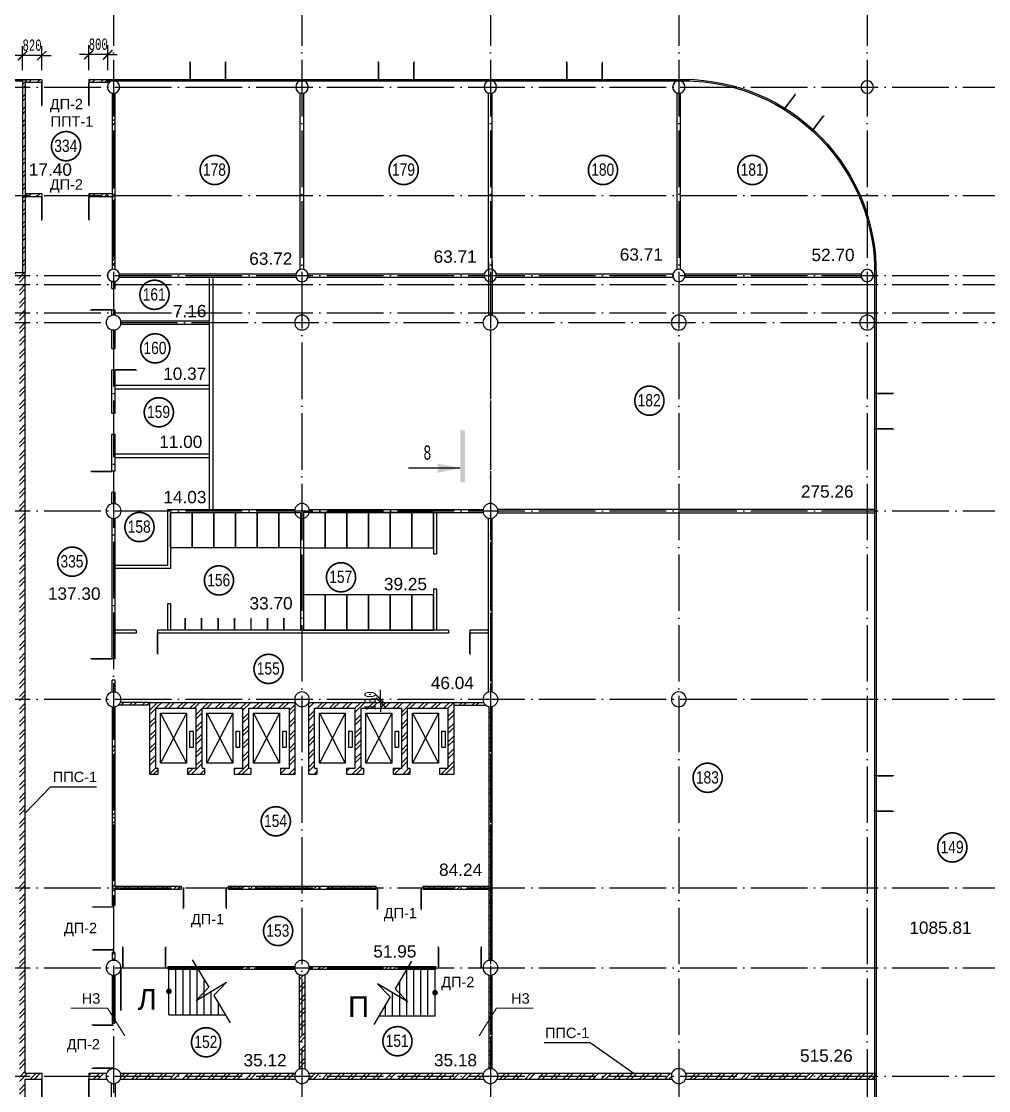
# Model space of a CAD drawing. Extents: x -4497 to 351150, y -50 to 322254.
# Drawn here: x 162855 to 203923, y 157471 to 202875 of the extents above; entities that cross this region are included whole.
import ezdxf
from ezdxf.enums import TextEntityAlignment as Align

# ---------------------------------------------------------------- set-up
doc = ezdxf.new("R2010")
doc.units = 0
doc.header["$LTSCALE"] = 100
doc.header["$PDMODE"] = 3
doc.linetypes.add('ACAD_ISO04W100', pattern=[30, 24, -3, 0, -3])
doc.linetypes.add('DASHED', pattern=[19.05, 12.7, -6.35])
doc.layers.get('0').update_dxf_attribs({"linetype": 'CONTINUOUS'})
doc.layers.get('Defpoints').update_dxf_attribs({"linetype": 'CONTINUOUS'})
for name, color, linetype in [('axis', 40, 'CONTINUOUS'), ('brick', 12, 'CONTINUOUS'), ('COLON', 5, 'CONTINUOUS'), ('DOORS', 8, 'CONTINUOUS'), ('DRAW', 255, 'CONTINUOUS'), ('EEE', 7, 'CONTINUOUS'), ('FIRE', 6, 'CONTINUOUS'), ('GKL', 5, 'CONTINUOUS'), ('Glass', 4, 'CONTINUOUS'), ('S', 2, 'CONTINUOUS'), ('Sanita', 4, 'CONTINUOUS'), ('TEXT', 2, 'CONTINUOUS'), ('WALL', 7, 'CONTINUOUS')]:
    doc.layers.add(name, color=color, linetype=linetype)
doc.styles.add('ARIEL-17.5', font='arial.ttf', dxfattribs={"height": 15})
doc.styles.add('ST_2', font='monotxt.shx', dxfattribs={"width": 0.65, "height": 480})
doc.styles.get("Standard").update_dxf_attribs({"font": 'monotxt.shx', "width": 0.65, "height": 600})
doc.dimstyles.new('STY_DIM1', dxfattribs={"dimscale": 200, "dimtxt": 2.25, "dimasz": 2, "dimexe": 2, "dimexo": 2, "dimgap": 1, "dimtad": 1, "dimdec": 0, "dimzin": 0, "dimdsep": 46, "dimtxsty": 'ST_2', "dimblk1": 'ARCHTICK', "dimblk2": 'ARCHTICK', "dimsah": 1, "dimcen": 3, "dimclrd": 174, "dimclre": 174, "dimclrt": 174, "dimadec": 0, "dimazin": 0, "dimtfac": 1, "dimtdec": 0, "dimtix": 1, "dimtmove": 2, "dimatfit": 3, "dimldrblk": 'ARCHTICK', "dimfxl": 1, "dimtolj": 1, "dimtzin": 0, "dimarcsym": 0})
pattern_1 = [(45, (-3600, 82000), (-269.4077, 269.4077), []), (45, (-3420.4, 82000), (-269.4077, 269.4077), [])]
pattern_2 = [(45, (-2823.42, 92669), (-269.4077, 269.4077), []), (45, (-2643.82, 92669), (-269.4077, 269.4077), [])]

# ---------------------------------------------------------------- blocks, each defined once
blk = doc.blocks.new('A$C194C6981')
at = {"layer": 'TEXT', "color": 6, "linetype": 'Continuous', "lineweight": 20, "style": 'ARIEL-17.5', "width": 0.998875}
blk.add_text('ДП-2', height=441.5, dxfattribs=at).set_placement((-953, 890))
blk = doc.blocks.new('A$C53F96F9E')
at = {"layer": 'FIRE', "linetype": 'Continuous'}
blk.add_lwpolyline([(-64123, -11035), (-65992, -9717), (-67942, -9717)], dxfattribs=at)
at = {"layer": 'TEXT', "color": 6, "linetype": 'Continuous', "lineweight": 20, "style": 'ARIEL-17.5', "width": 0.998875}
blk.add_text('ППС-1', height=441.5, dxfattribs=at).set_placement((-66967, -9517), align=Align.CENTER)
blk = doc.blocks.new('A$C584E3954')
at = {"layer": 'Glass', "linetype": 'Continuous'}
for p, q in [((-885, -1234), (-885, -1174)), ((615, -1234), (615, -1174))]:
    blk.add_line(p, q, dxfattribs=at)
blk.add_lwpolyline([(615, -1234, 70, 70, 0), (615, -1984, 0, 0, 0), (-135, -1234, 0, 0, 0), (-885, -1984, 70, 70, 0), (-885, -1234, 70, 70, 0)], format="xyseb", dxfattribs=at)
blk = doc.blocks.new('_ARCHTICK')
at = {"color": 0, "linetype": 'ByBlock', "const_width": 0.15}
blk.add_lwpolyline([(-0.5, -0.5), (0.5, 0.5)], dxfattribs=at)
blk = doc.blocks.new('*D698')
at = {"layer": 'brick', "color": 174, "lineweight": -2}
for p, q in [((162899, 200797), (162899, 201822)), ((163719, 200797), (163719, 201822)), ((162899, 201422), (162499, 201422)), ((163719, 201422), (162899, 201422)), ((163719, 201422), (164119, 201422))]:
    blk.add_line(p, q, dxfattribs=at)
at = {"layer": 'Defpoints', "color": 0}
for p in [(162899, 201422), (162899, 200397), (163719, 200397)]:
    blk.add_point(p, dxfattribs=at)
at = {"layer": 'brick', "color": 174, "lineweight": -2, "xscale": 400, "yscale": 400, "zscale": 400}
blk.add_blockref('_ARCHTICK', (162899, 201422), dxfattribs=at)
at = {"layer": 'brick', "color": 174, "lineweight": -2, "xscale": 400, "yscale": 400, "zscale": 400, "rotation": 180}
blk.add_blockref('_ARCHTICK', (163719, 201422), dxfattribs=at)
at = {"layer": 'brick', "color": 174, "insert": (163309, 201862), "char_height": 480, "attachment_point": 5, "style": 'ST_2'}
blk.add_mtext('\\A1;820', dxfattribs=at)
blk = doc.blocks.new('*D699')
at = {"layer": 'brick', "color": 174, "lineweight": -2}
for p, q in [((165719, 200797), (165719, 201862)), ((166519, 200797), (166519, 201862)), ((165719, 201462), (165319, 201462)), ((166519, 201462), (165719, 201462)), ((166519, 201462), (166919, 201462))]:
    blk.add_line(p, q, dxfattribs=at)
at = {"layer": 'Defpoints', "color": 0}
for p in [(165719, 201462), (165719, 200397), (166519, 200397)]:
    blk.add_point(p, dxfattribs=at)
at = {"layer": 'brick', "color": 174, "lineweight": -2, "xscale": 400, "yscale": 400, "zscale": 400}
blk.add_blockref('_ARCHTICK', (165719, 201462), dxfattribs=at)
at = {"layer": 'brick', "color": 174, "lineweight": -2, "xscale": 400, "yscale": 400, "zscale": 400, "rotation": 180}
blk.add_blockref('_ARCHTICK', (166519, 201462), dxfattribs=at)
at = {"layer": 'brick', "color": 174, "insert": (166119, 201902), "char_height": 480, "attachment_point": 5, "style": 'ST_2'}
blk.add_mtext('\\A1;800', dxfattribs=at)
blk = doc.blocks.new('*D714')
at = {"layer": 'Defpoints', "color": 0}
for p in [(178104, 173957), (178256, 174087), (178256, 173957)]:
    blk.add_point(p, dxfattribs=at)
at = {"layer": 'Sanita', "color": 174, "lineweight": -2}
for p, q in [((178104, 174087), (178104, 174487)), ((177856, 174087), (177704, 174087)), ((177856, 173957), (177704, 173957)), ((178104, 174087), (178104, 173957)), ((178104, 173957), (178104, 173557))]:
    blk.add_line(p, q, dxfattribs=at)
at = {"layer": 'Sanita', "color": 174, "lineweight": -2, "xscale": 400, "yscale": 400, "zscale": 400}
for p, rotation in [((178104, 174087), 270), ((178104, 173957), 90)]:
    blk.add_blockref('_ARCHTICK', p, dxfattribs=dict(at, rotation=rotation))
at = {"layer": 'Sanita', "color": 174, "insert": (177664, 174022), "char_height": 480, "attachment_point": 5, "rotation": 90, "style": 'ST_2'}
blk.add_mtext('\\A1;130', dxfattribs=at)

msp = doc.modelspace()

# ---------------------------------------------------------------- hatches: boundary and pattern name
at = {"layer": 'DRAW'}
h = msp.add_hatch(dxfattribs=at)
h.set_pattern_fill('ANSI32,_O', color=256, scale=40)
h.set_pattern_definition(pattern_2)
h.paths.add_polyline_path([(162899.3, 195487.2), (163019.3, 195487.2), (163019.3, 195547.2), (163019.3, 200087.2), (162899.3, 200087.2)])
h.paths.add_polyline_path([(166829.3, 195487.2), (166829.3, 199829.1, -0.057161), (166769.3, 199822.2), (166769.3, 195487.2), (166829.3, 195487.2)])
h.paths.add_polyline_path([(166769.3, 195487.2), (166769.3, 199822.2, -0.057161), (166709.3, 199829.1), (166709.3, 195547.2), (166709.3, 195487.2), (166769.3, 195487.2)])
h.paths.add_polyline_path([(162899.3, 200087.2), (162899.3, 200352.2), (162899.3, 200397.2), (163719.3, 200397.2), (163719.3, 200277.2), (163019.3, 200277.2), (163019.3, 200087.2), (162899.3, 200087.2)])
h.paths.add_polyline_path([(166769.3, 192352.2, -0.057161), (166829.3, 192345.3), (166829.3, 195487.2), (166769.3, 195487.2), (166769.3, 192352.2)])
h.paths.add_polyline_path([(166709.3, 192345.3), (166709.3, 195427.2), (166709.3, 195487.2), (166769.3, 195487.2), (166769.3, 192352.2, 0.057161), (166709.3, 192345.3)])
h.paths.add_polyline_path([(165719.3, 200397.2), (165719.3, 200277.2), (166519.3, 200277.2), (166519.3, 200397.2)])
h.paths.add_polyline_path([(166709.3, 195487.2), (166709.3, 195547.2), (165719.3, 195547.2), (165719.3, 195487.2), (166709.3, 195487.2)])
h.paths.add_polyline_path([(165719.3, 195427.2), (166709.3, 195427.2), (166709.3, 195487.2), (165719.3, 195487.2), (165719.3, 195427.2)])
h.paths.add_polyline_path([(163719.3, 195487.2), (163719.3, 195547.2), (163019.3, 195547.2), (163019.3, 195487.2)])
h.paths.add_polyline_path([(163019.3, 195427.2), (163719.3, 195427.2), (163719.3, 195487.2), (163019.3, 195487.2), (163019.3, 195427.2)])
h = msp.add_hatch(dxfattribs=at)
h.set_pattern_fill('ANSI32,_O', color=256, scale=40)
h.set_pattern_definition(pattern_2)
h.paths.add_polyline_path([(162899.3, 192212.2), (163019.3, 192212.2), (163019.3, 195427.2), (163019.3, 195487.2), (162899.3, 195487.2)])
h = msp.add_hatch(dxfattribs=at)
h.set_pattern_fill('ANSI32,_O', color=256, scale=40)
h.set_pattern_definition(pattern_2)
h.paths.add_polyline_path([(162769.3, 157962.2), (162769.3, 191962.2), (159003, 191962.2, 0.123425), (159034.3, 192087.2, 0.123425), (159003, 192212.2), (162899.3, 192212.2), (163019.3, 192212.2), (163019.3, 158212.2), (163719.3, 158212.2), (163719.3, 157962.2), (163019.3, 157962.2)])
h = msp.add_hatch(dxfattribs=at)
h.set_pattern_fill('ANSI32,_O', color=256, scale=40)
h.set_pattern_definition(pattern_1)
h.paths.add_polyline_path([(168307.4, 173957.2), (167056.2, 173957.2, -0.1234647), (166960.9, 173837.2), (168307.4, 173837.2)])
h.paths.add_polyline_path([(174482.4, 173957.2), (168307.4, 173957.2), (168307.4, 170907.2), (168652.4, 170907.2), (168652.4, 171157.2), (168557.4, 171157.2), (168557.4, 173707.2), (170282.4, 173707.2), (170282.4, 171157.2), (169912.4, 171157.2), (169912.4, 170907.2), (170627.4, 170907.2), (170627.4, 171157.2), (170532.4, 171157.2), (170532.4, 173707.2), (172257.4, 173707.2), (172257.4, 171157.2), (171887.4, 171157.2), (171887.4, 170907.2), (172602.4, 170907.2), (172602.4, 171157.2), (172507.4, 171157.2), (172507.4, 173707.2), (174232.4, 173707.2), (174232.4, 171157.2), (173862.4, 171157.2), (173862.4, 170907.2), (174482.4, 170907.2)])
h = msp.add_hatch(dxfattribs=at)
h.set_pattern_fill('ANSI32,_O', color=256, scale=40)
h.set_pattern_definition(pattern_1)
h.paths.add_polyline_path([(181231.2, 173957.2), (175056.2, 173957.2), (175056.2, 170907.2), (175401.2, 170907.2), (175401.2, 171157.2), (175306.2, 171157.2), (175306.2, 173707.2), (177031.2, 173707.2), (177031.2, 171157.2), (176661.2, 171157.2), (176661.2, 170907.2), (177376.2, 170907.2), (177376.2, 171157.2), (177281.2, 171157.2), (177281.2, 173707.2), (179006.2, 173707.2), (179006.2, 171157.2), (178636.2, 171157.2), (178636.2, 170907.2), (179351.2, 170907.2), (179351.2, 171157.2), (179256.2, 171157.2), (179256.2, 173707.2), (180981.2, 173707.2), (180981.2, 171157.2), (180611.2, 171157.2), (180611.2, 170907.2), (181231.2, 170907.2)])
h = msp.add_hatch(dxfattribs=at)
h.set_pattern_fill('ANSI32,_O', color=256, scale=40)
h.set_pattern_definition(pattern_1)
h.paths.add_polyline_path([(182482.4, 173957.2), (181231.2, 173957.2), (181231.2, 173837.2), (182577.7, 173837.2, -0.1234647)])
h.paths.add_polyline_path([(182829.3, 173777.9, -0.096118), (182709.3, 173777.9), (182709.3, 162996.4, -0.096118), (182829.3, 162996.4)])
h = msp.add_hatch(dxfattribs=at)
h.set_pattern_fill('ANSI32,_O', color=256, scale=40)
h.set_pattern_definition(pattern_1)
h.paths.add_polyline_path([(166829.3, 173777.9, -0.096118), (166709.3, 173777.9), (166709.3, 165331.6), (166829.3, 165331.6), (166829.3, 166027.2), (169639.4, 166027.2), (169639.4, 166147.2), (166829.3, 166147.2)])
h.paths.add_polyline_path([(177899.6, 166147.2), (171639.4, 166147.2), (171639.4, 166027.2), (177899.6, 166027.2)])
h = msp.add_hatch(dxfattribs=at)
h.set_pattern_fill('ANSI32,_O', color=256, scale=40)
h.set_pattern_definition(pattern_1)
h.paths.add_polyline_path([(182709.3, 166147.2), (179899.6, 166147.2), (179899.6, 166027.2), (182709.3, 166027.2)])
h = msp.add_hatch(dxfattribs=at)
h.set_pattern_fill('ANSI32,_O', color=256, scale=40)
h.set_pattern_definition(pattern_1)
h.paths.add_polyline_path([(166829.3, 163331.6), (166709.3, 163331.6), (166709.3, 162996.4, -0.096118), (166829.3, 162996.4)])
h.paths.add_polyline_path([(166829.3, 162377.9, -0.096118), (166709.3, 162377.9), (166709.3, 160647), (166829.3, 160456.1)])
h.paths.add_polyline_path([(166829.3, 160456.1), (166709.3, 160647), (166709.3, 160337.2), (166829.3, 160337.2)])
h = msp.add_hatch(dxfattribs=at)
h.set_pattern_fill('ANSI32,_O', color=256, scale=40)
h.set_pattern_definition(pattern_2)
h.paths.add_polyline_path([(167058.4, 157962.2, 0.1023693), (167084.3, 158087.2, 0.1023693), (167058.4, 158212.2), (174480.2, 158212.2, 0.1023693), (174454.3, 158087.2, 0.1023693), (174480.2, 157962.2), (167058.4, 157962.2)])
h.paths.add_polyline_path([(175058.4, 157962.2, 0.1023693), (175084.3, 158087.2, 0.1023693), (175058.4, 158212.2), (182480.2, 158212.2, 0.1023693), (182454.3, 158087.2, 0.1023693), (182480.2, 157962.2)])
h.paths.add_polyline_path([(174644.3, 158376.3, -0.2069068), (174894.3, 158376.3), (174894.3, 162398, -0.2069068), (174644.3, 162398)])
h.paths.add_polyline_path([(169084.3, 162747.2), (174460.1, 162747.2, 0.0479485), (174454.3, 162687.2, 0.0479485), (174460.1, 162627.2), (169084.3, 162627.2)])
h.paths.add_polyline_path([(175078.5, 162747.2), (180454.3, 162747.2), (180454.3, 162627.2), (175078.5, 162627.2, 0.0479485), (175084.3, 162687.2, 0.0479485)])
h.paths.add_polyline_path([(182709.3, 158396.4, -0.096118), (182829.3, 158396.4), (182829.3, 162377.9, -0.096118), (182709.3, 162377.9)])
h.paths.add_polyline_path([(165719.3, 157962.2), (165719.3, 158212.2), (166480.2, 158212.2, 0.1023693), (166454.3, 158087.2, 0.1023693), (166480.2, 157962.2)])
h = msp.add_hatch(dxfattribs=at)
h.set_pattern_fill('ANSI32,_O', color=256, scale=40, pattern_type=2)
h.set_pattern_definition([])
h.paths.add_polyline_path([(167058.4, 158212.2), (174480.2, 158212.2, 0.1023693), (174454.3, 158087.2, 0.1023693), (174480.2, 157962.2), (167058.4, 157962.2, 0.1023693), (167084.3, 158087.2, 0.1023693)])
h.paths.add_polyline_path([(175058.4, 158212.2), (182480.2, 158212.2, 0.1023693), (182454.3, 158087.2, 0.1023693), (182480.2, 157962.2), (175058.4, 157962.2, 0.1023693), (175084.3, 158087.2, 0.1023693)])
h.paths.add_polyline_path([(174644.3, 158376.3, -0.2069068), (174894.3, 158376.3), (174894.3, 162398, -0.2069068), (174644.3, 162398)])
h.paths.add_polyline_path([(169084.3, 162747.2), (174460.1, 162747.2, 0.0479485), (174454.3, 162687.2, 0.0479485), (174460.1, 162627.2), (169084.3, 162627.2)])
h.paths.add_polyline_path([(175078.5, 162747.2), (180454.3, 162747.2), (180454.3, 162627.2), (175078.5, 162627.2, 0.0479485), (175084.3, 162687.2, 0.0479485)])
h = msp.add_hatch(dxfattribs=at)
h.set_pattern_fill('ANSI32,_O', color=256, scale=40)
h.set_pattern_definition(pattern_2)
h.paths.add_polyline_path([(207058.4, 157962.2, 0.1023693), (207084.3, 158087.2, 0.1023693), (207058.4, 158212.2), (222480.2, 158212.2, 0.1023693), (222454.3, 158087.2, 0.1023693), (222480.2, 157962.2), (207058.4, 157962.2)])
h.paths.add_polyline_path([(191058.4, 158212.2), (199144.3, 158212.2), (199144.3, 157962.2), (191058.4, 157962.2, 0.1023693), (191084.3, 158087.2, 0.1023693)])
h.paths.add_polyline_path([(183058.4, 157962.2, 0.1023693), (183084.3, 158087.2, 0.1023693), (183058.4, 158212.2), (190480.2, 158212.2, 0.1023693), (190454.3, 158087.2, 0.1023693), (190480.2, 157962.2)])
h = msp.add_hatch(dxfattribs=at)
h.set_pattern_fill('ANSI32,_O', color=256, scale=40)
h.set_pattern_definition(pattern_2)
h.paths.add_polyline_path([(162769.3, 119565.2), (163019.3, 119565.2), (163019.3, 157962.2), (162769.3, 157962.2), (162769.3, 119565.2)])

# ---------------------------------------------------------------- linework, layer by layer
for p, q in [((168760.5, 173496.7), (169860.5, 171371.7)), ((169860.5, 173496.7), (168760.5, 171371.7)), ((170735.5, 173496.7), (171835.5, 171371.7)), ((171835.5, 173496.7), (170735.5, 171371.7)), ((172710.5, 173496.7), (173810.5, 171371.7)), ((173810.5, 173496.7), (172710.5, 171371.7)), ((175509.4, 173496.7), (176609.4, 171371.7)), ((176609.4, 173496.7), (175509.4, 171371.7)), ((177484.4, 173496.7), (178584.4, 171371.7)), ((178584.4, 173496.7), (177484.4, 171371.7)), ((179459.4, 173496.7), (180559.4, 171371.7)), ((180559.4, 173496.7), (179459.4, 171371.7))]:
    msp.add_line(p, q)
for points in [[(168760.5, 171371.7), (168760.5, 173496.7), (169860.5, 173496.7), (169860.5, 171371.7)], [(170735.5, 171371.7), (170735.5, 173496.7), (171835.5, 173496.7), (171835.5, 171371.7)], [(172710.5, 171371.7), (172710.5, 173496.7), (173810.5, 173496.7), (173810.5, 171371.7)], [(175509.4, 171371.7), (175509.4, 173496.7), (176609.4, 173496.7), (176609.4, 171371.7)], [(177484.4, 171371.7), (177484.4, 173496.7), (178584.4, 173496.7), (178584.4, 171371.7)], [(179459.4, 171371.7), (179459.4, 173496.7), (180559.4, 173496.7), (180559.4, 171371.7)], [(170005.1, 172739), (170147.7, 172739), (170147.7, 172045.2), (170005.1, 172045.2)], [(171980.1, 172739), (172122.7, 172739), (172122.7, 172045.2), (171980.1, 172045.2)], [(173955.1, 172739), (174097.7, 172739), (174097.7, 172045.2), (173955.1, 172045.2)], [(176754, 172739), (176896.6, 172739), (176896.6, 172045.2), (176754, 172045.2)], [(178729, 172739), (178871.6, 172739), (178871.6, 172045.2), (178729, 172045.2)], [(180704, 172739), (180846.6, 172739), (180846.6, 172045.2), (180704, 172045.2)]]:
    msp.add_lwpolyline(points, close=True)
at = {"layer": 'axis', "linetype": 'ACAD_ISO04W100'}
for p, q in [((166769.3, 318243.4), (166769.3, 190402.2)), ((174769.3, 318243.4), (174769.3, 84615.2)), ((182769.3, 318243.4), (182769.3, 84615.2)), ((190769.3, 318243.4), (190769.3, 84615.2)), ((198769.3, 318243.4), (198769.3, 84615.2)), ((-1176.8, 200087.2), (274434.3, 200087.2)), ((-1176.8, 195487.2), (275749.3, 195487.2)), ((-1176.8, 192087.2), (272433.1, 192087.2)), ((-1176.8, 191702.2), (272433.1, 191702.2)), ((-1176.8, 190502.2), (272433.1, 190502.2)), ((-1176.8, 190087.2), (166454.3, 190087.2)), ((167084.3, 190087.2), (182454.3, 190087.2)), ((183084.3, 190087.2), (272433.1, 190087.2)), ((166769.3, 189772.2), (166769.3, 84615.2)), ((182769.3, 189772.2), (182769.3, 84615.2)), ((-1176.8, 182087.2), (272433.1, 182087.2)), ((-1176.8, 174087.2), (272433.1, 174087.2)), ((-1176.8, 166087.2), (272433.1, 166087.2)), ((-1176.8, 162687.2), (272433.1, 162687.2))]:
    msp.add_line(p, q, dxfattribs=at)
at = {"layer": 'axis', "color": 2, "linetype": 'ACAD_ISO04W100'}
msp.add_line((-1176.8, 158087.2), (272433.1, 158087.2), dxfattribs=at)
at = {"layer": 'brick'}
for points in [[(162899.3, 200397.2), (163019.3, 200397.2)], [(163719.3, 200397.2), (162899.3, 200397.2)], [(162899.3, 200397.2), (162899.3, 192212.2)], [(163719.3, 200277.2), (163019.3, 200277.2)], [(163019.3, 200277.2), (163019.3, 192212.2)], [(163719.3, 200397.2), (163719.3, 200277.2)], [(166519.3, 200397.2), (165719.3, 200397.2)], [(165719.3, 200397.2), (165719.3, 200277.2)], [(166519.3, 200277.2), (165719.3, 200277.2)], [(166519.3, 200277.2), (166519.3, 200397.2)], [(166709.3, 199829.1), (166709.3, 192345.3)], [(166829.3, 199829.1), (166829.3, 192345.3)], [(168307.4, 173957.2), (174482.4, 173957.2)], [(168307.4, 170907.2), (168307.4, 173957.2)], [(174482.4, 170907.2), (174482.4, 173957.2)], [(175056.2, 173957.2), (182482.4, 173957.2)], [(175056.2, 170907.2), (175056.2, 173957.2)], [(181231.2, 170907.2), (181231.2, 173957.2)], [(166709.3, 173777.9), (166709.3, 165331.6)], [(166829.3, 173777.9), (166829.3, 166147.2)], [(168557.4, 173707.2), (170282.4, 173707.2)], [(168557.4, 171157.2), (168557.4, 173707.2)], [(170282.4, 171157.2), (170282.4, 173707.2)], [(170532.4, 171157.2), (170532.4, 173707.2)], [(170532.4, 173707.2), (172257.4, 173707.2)], [(172257.4, 171157.2), (172257.4, 173707.2)], [(172507.4, 171157.2), (172507.4, 173707.2)], [(172507.4, 173707.2), (174232.4, 173707.2)], [(174232.4, 171157.2), (174232.4, 173707.2)], [(175306.2, 173707.2), (177031.2, 173707.2)], [(175306.2, 171157.2), (175306.2, 173707.2)], [(177031.2, 171157.2), (177031.2, 173707.2)], [(177281.2, 171157.2), (177281.2, 173707.2)], [(177281.2, 173707.2), (179006.2, 173707.2)], [(179006.2, 171157.2), (179006.2, 173707.2)], [(179256.2, 171157.2), (179256.2, 173707.2)], [(179256.2, 173707.2), (180981.2, 173707.2)], [(180981.2, 171157.2), (180981.2, 173707.2)], [(181231.2, 173837.2), (182577.7, 173837.2)], [(182709.3, 173777.9), (182709.3, 162996.4)], [(182829.3, 173777.9), (182829.3, 162996.4)], [(168307.4, 170907.2), (168652.4, 170907.2)], [(168557.4, 171157.2), (168652.4, 171157.2)], [(168652.4, 171157.2), (168652.4, 170907.2)], [(169912.4, 171157.2), (170282.4, 171157.2)], [(169912.4, 171157.2), (169912.4, 170907.2)], [(169912.4, 170907.2), (170627.4, 170907.2)], [(170532.4, 171157.2), (170627.4, 171157.2)], [(170532.4, 171157.2), (170627.4, 171157.2)], [(170532.4, 170907.2), (170627.4, 170907.2)], [(170627.4, 171157.2), (170627.4, 170907.2)], [(171887.4, 171157.2), (171887.4, 170907.2)], [(171887.4, 171157.2), (172257.4, 171157.2)], [(171887.4, 170907.2), (172602.4, 170907.2)], [(172507.4, 171157.2), (172602.4, 171157.2)], [(172602.4, 171157.2), (172602.4, 170907.2)], [(173862.4, 171157.2), (173862.4, 170907.2)], [(173862.4, 171157.2), (174232.4, 171157.2)], [(173862.4, 170907.2), (174482.4, 170907.2)], [(175056.2, 170907.2), (175401.2, 170907.2)], [(175306.2, 171157.2), (175401.2, 171157.2)], [(175401.2, 171157.2), (175401.2, 170907.2)], [(176661.2, 171157.2), (177031.2, 171157.2)], [(176661.2, 171157.2), (176661.2, 170907.2)], [(176661.2, 170907.2), (177376.2, 170907.2)], [(177281.2, 171157.2), (177376.2, 171157.2)], [(177281.2, 171157.2), (177376.2, 171157.2)], [(177281.2, 170907.2), (177376.2, 170907.2)], [(177376.2, 171157.2), (177376.2, 170907.2)], [(178636.2, 171157.2), (178636.2, 170907.2)], [(178636.2, 171157.2), (179006.2, 171157.2)], [(178636.2, 170907.2), (179351.2, 170907.2)], [(179256.2, 171157.2), (179351.2, 171157.2)], [(179351.2, 171157.2), (179351.2, 170907.2)], [(180611.2, 171157.2), (180611.2, 170907.2)], [(180611.2, 171157.2), (180981.2, 171157.2)], [(180611.2, 170907.2), (181231.2, 170907.2)], [(166829.3, 166147.2), (169639.4, 166147.2)], [(166829.3, 166027.2), (166829.3, 165331.6)], [(166829.3, 166027.2), (169639.4, 166027.2)], [(169639.4, 166147.2), (169639.4, 166027.2)], [(171639.4, 166147.2), (177899.6, 166147.2)], [(171639.4, 166147.2), (171639.4, 166027.2)], [(171639.4, 166027.2), (177899.6, 166027.2)], [(177899.6, 166147.2), (177899.6, 166027.2)], [(179899.6, 166147.2), (182709.3, 166147.2)], [(179899.6, 166147.2), (179899.6, 166027.2)], [(179899.6, 166027.2), (182709.3, 166027.2)], [(166829.3, 165331.6), (166709.3, 165331.6)], [(166709.3, 163331.6), (166709.3, 162996.4)], [(166829.3, 163331.6), (166709.3, 163331.6)], [(166829.3, 163331.6), (166829.3, 162996.4)], [(169084.3, 162747.2), (174460.1, 162747.2)], [(169084.3, 162627.2), (169084.3, 162747.2)], [(169084.3, 162627.2), (174460.1, 162627.2)], [(175078.5, 162747.2), (180454.3, 162747.2)], [(175078.5, 162627.2), (180454.3, 162627.2)], [(180454.3, 162627.2), (180454.3, 162747.2)], [(166709.3, 162377.9), (166709.3, 160337.2)], [(166829.3, 162377.9), (166829.3, 160337.2)], [(174644.3, 162377.9), (174644.3, 158376.3)], [(174894.3, 162377.9), (174894.3, 158376.3)], [(182709.3, 162377.9), (182709.3, 158396.4)], [(182829.3, 162377.9), (182829.3, 158396.4)], [(166709.3, 160337.2), (166829.3, 160337.2)], [(163019.3, 158212.2), (163719.3, 158212.2)], [(163719.3, 158212.2), (163719.3, 157962.2)], [(165719.3, 158212.2), (166480.2, 158212.2)], [(165719.3, 158212.2), (165719.3, 157962.2)], [(167058.4, 158212.2), (174480.2, 158212.2)], [(175058.4, 158212.2), (182480.2, 158212.2)], [(183058.4, 158212.2), (190480.2, 158212.2)], [(191058.4, 158212.2), (199144.3, 158212.2)], [(199144.3, 158212.2), (199144.3, 157962.2)], [(163019.3, 157962.2), (163719.3, 157962.2)], [(165719.3, 157962.2), (166460.1, 157962.2)], [(167078.5, 157962.2), (174480.2, 157962.2)], [(175058.4, 157962.2), (182480.2, 157962.2)], [(183058.4, 157962.2), (190480.2, 157962.2)], [(191058.4, 157962.2), (199144.3, 157962.2)]]:
    msp.add_lwpolyline(points, dxfattribs=at)
at = {"layer": 'brick', "flags": 128}
for points in [[(163719.3, 195547.2), (163019.3, 195547.2)], [(163719.3, 195427.2), (163019.3, 195427.2)], [(163719.3, 195547.2), (163719.3, 195427.2)], [(165719.3, 195547.2), (165719.3, 195427.2)], [(166724.3, 195547.2), (165719.3, 195547.2)], [(166724.3, 195427.2), (165719.3, 195427.2)], [(168307.4, 173957.2), (167056.2, 173957.2)], [(168307.4, 173837.2), (166960.9, 173837.2)]]:
    msp.add_lwpolyline(points, dxfattribs=at)
at = {"layer": 'brick', "linetype": 'Continuous'}
for points in [[(159003, 192212.2), (163019.3, 192212.2)], [(163019.3, 158212.2), (163019.3, 192212.2)], [(163019.3, 119567.2), (163019.3, 157962.2)]]:
    msp.add_lwpolyline(points, dxfattribs=at)
at = {"layer": 'COLON', "lineweight": 30}
for points in [[(166504.3, 200087.2, 1), (167034.3, 200087.2, 1)], [(174504.3, 200087.2, 1), (175034.3, 200087.2, 1)], [(182504.3, 200087.2, 1), (183034.3, 200087.2, 1)], [(190504.3, 200087.2, 1), (191034.3, 200087.2, 1)], [(198504.3, 200087.2, 1), (199034.3, 200087.2, 1)], [(166504.3, 192087.2, 1), (167034.3, 192087.2, 1)], [(174504.3, 192087.2, 1), (175034.3, 192087.2, 1)], [(182504.3, 192087.2, 1), (183034.3, 192087.2, 1)], [(190504.3, 192087.2, 1), (191034.3, 192087.2, 1)], [(198504.3, 192087.2, 1), (199034.3, 192087.2, 1)]]:
    msp.add_lwpolyline(points, format="xyb", close=True, dxfattribs=at)
at = {"layer": 'COLON', "color": 2, "lineweight": 30}
for points in [[(166454.3, 190087.2, 1), (167084.3, 190087.2, 1)], [(174454.3, 190087.2, 1), (175084.3, 190087.2, 1)], [(182454.3, 190087.2, 1), (183084.3, 190087.2, 1)], [(190454.3, 190087.2, 1), (191084.3, 190087.2, 1)], [(198454.3, 190087.2, 1), (199084.3, 190087.2, 1)], [(166454.3, 182087.2, 1), (167084.3, 182087.2, 1)], [(174454.3, 182087.2, 1), (175084.3, 182087.2, 1)], [(182454.3, 182087.2, 1), (183084.3, 182087.2, 1)], [(166454.3, 174087.2, 1), (167084.3, 174087.2, 1)], [(174454.3, 174087.2, 1), (175084.3, 174087.2, 1)], [(182454.3, 174087.2, 1), (183084.3, 174087.2, 1)], [(190454.3, 174087.2, 1), (191084.3, 174087.2, 1)], [(166454.3, 162687.2, 1), (167084.3, 162687.2, 1)], [(174454.3, 162687.2, 1), (175084.3, 162687.2, 1)], [(182454.3, 162687.2, 1), (183084.3, 162687.2, 1)], [(166454.3, 158087.2, 1), (167084.3, 158087.2, 1)], [(174454.3, 158087.2, 1), (175084.3, 158087.2, 1)], [(182454.3, 158087.2, 1), (183084.3, 158087.2, 1)], [(190454.3, 158087.2, 1), (191084.3, 158087.2, 1)]]:
    msp.add_lwpolyline(points, format="xyb", close=True, dxfattribs=at)
at = {"layer": 'DOORS'}
for points in [[(163719.3, 200277.2, 70, 70, 0), (163719.3, 199277.2, 0, 0, 0), (164719.3, 200277.2, 0, 0, 0), (165719.3, 199277.2, 70, 70, 0), (165719.3, 200277.2, 70, 70, 0)], [(163719.3, 195427.2, 70, 70, 0), (163719.3, 194427.2, 0, 0, 0), (164719.3, 195427.2, 0, 0, 0), (165719.3, 194427.2, 70, 70, 0), (165719.3, 195427.2, 70, 70, 0)], [(166704.3, 175802.2, 70, 70, 0), (165804.3, 175802.2, 0, 0, 0), (166704.3, 174902.2, 0, 0, 0)], [(169735, 166099.7, 70, 70, 0), (169735, 165189.7, 0, 0, 0), (170645, 166099.7, 0, 0, 0), (171555, 165189.7, 70, 70, 0), (171555, 166099.7, 70, 70, 0)], [(177974.8, 166086.3, 70, 70, 0), (177974.8, 165156.6, 0, 0, 0), (178904.6, 166086.3, 0, 0, 0), (179834.4, 165156.6, 70, 70, 0), (179834.4, 166086.3, 70, 70, 0)], [(166767.3, 163443.7, 70, 70, 0), (165855.3, 163443.7, 0, 0, 0), (166767.3, 164355.8, 0, 0, 0), (165855.3, 165267.8, 70, 70, 0), (166767.3, 165267.8, 70, 70, 0)], [(167159.7, 162678.6, 70, 70, 0), (167159.7, 163585.1, 0, 0, 0), (168066.2, 162678.6, 0, 0, 0), (168972.8, 163585.1, 70, 70, 0), (168972.8, 162678.6, 70, 70, 0)], [(182378.9, 162678.6, 70, 70, 0), (182378.9, 163585.1, 0, 0, 0), (181472.4, 162678.6, 0, 0, 0), (180565.8, 163585.1, 70, 70, 0), (180565.8, 162678.6, 70, 70, 0)], [(166767.3, 158421.3, 70, 70, 0), (165855.3, 158421.3, 0, 0, 0), (166767.3, 159333.4, 0, 0, 0), (165855.3, 160245.5, 70, 70, 0), (166767.3, 160245.5, 70, 70, 0)], [(163719.3, 157962.2, 70, 70, 0), (163719.3, 156962.2, 0, 0, 0), (164719.3, 157962.2, 0, 0, 0), (165719.3, 156962.2, 70, 70, 0), (165719.3, 157962.2, 70, 70, 0)]]:
    msp.add_lwpolyline(points, format="xyseb", dxfattribs=at)
at = {"layer": 'DOORS', "flags": 128}
for points in [[(166694.3, 190633.1, 70, 70, 0), (165794.3, 190633.1, 0, 0, 0), (166694.3, 191533.1, 0, 0, 0)], [(166844.3, 188081.4, 70, 70, 0), (167744.3, 188081.4, 0, 0, 0), (166844.3, 188981.4, 0, 0, 0)], [(166694.3, 183761.5, 70, 70, 0), (165794.3, 183761.5, 0, 0, 0), (166694.3, 182861.5, 0, 0, 0)], [(168634.3, 176892.2, 70, 70, 0), (168634.3, 175992.2, 0, 0, 0), (167734.3, 176892.2, 0, 0, 0)], [(181894.3, 176892.2, 70, 70, 0), (181894.3, 175992.2, 0, 0, 0), (180994.3, 176892.2, 0, 0, 0)]]:
    msp.add_lwpolyline(points, format="xyseb", dxfattribs=at)
at = {"layer": 'DOORS', "const_width": 70, "flags": 128}
msp.add_lwpolyline([(167084.3, 162687.2), (167084.3, 160865.1)], dxfattribs=at)
at = {"layer": 'EEE', "linetype": 'Continuous', "const_width": 70}
for points in [[(164131.9, 197576.2, 1), (165371.1, 197576.2, 1)], [(170443.8, 196563.6, 1), (171682.9, 196563.6, 1)], [(178469.8, 196563.6, 1), (179708.9, 196563.6, 1)], [(186929.5, 196563.6, 1), (188168.6, 196563.6, 1)], [(193274.2, 196563.6, 1), (194513.4, 196563.6, 1)], [(167887, 191265, 1), (169126.2, 191265, 1)], [(167918.6, 188991.1, 1), (169157.8, 188991.1, 1)], [(188901.4, 186768.6, 1), (190140.5, 186768.6, 1)], [(168071.9, 186276.6, 1), (169311, 186276.6, 1)], [(167249.5, 181402.6, 1), (168488.6, 181402.6, 1)], [(164394.6, 179931.5, 1), (165633.7, 179931.5, 1)], [(175806.8, 179269, 1), (177045.9, 179269, 1)], [(170624.7, 179136.2, 1), (171863.8, 179136.2, 1)], [(172730, 175379.7, 1), (173969.2, 175379.7, 1)], [(173039.3, 168907, 1), (174278.5, 168907, 1)], [(201762.9, 167797.4, 1), (203002.1, 167797.4, 1)], [(173136.5, 164250.5, 1), (174375.7, 164250.5, 1)], [(170078.4, 159523.7, 1), (171317.6, 159523.7, 1)], [(178202.5, 159569, 1), (179441.7, 159569, 1)]]:
    msp.add_lwpolyline(points, format="xyb", close=True, dxfattribs=at)
at = {"layer": 'EEE', "linetype": 'Continuous'}
msp.add_lwpolyline([(191372.7, 170755.2, 70, 70, 1), (192611.8, 170755.2, 70, 70, 1)], format="xyseb", close=True, dxfattribs=at)
at = {"layer": 'FIRE', "linetype": 'Continuous'}
msp.add_lwpolyline([(163019.3, 169253.1), (164090.1, 170371.5), (166040.1, 170371.5)], dxfattribs=at)
at = {"layer": 'GKL'}
msp.add_line((166704.3, 174402.2), (166834.3, 174402.2), dxfattribs=at)
for points in [[(174694.3, 192341.3), (174694.3, 199833)], [(174844.3, 192341.3), (174844.3, 199833)], [(182694.3, 192341.3), (182694.3, 199833)], [(182844.3, 192341.3), (182844.3, 199833)], [(190694.3, 192341.3), (190694.3, 199833)], [(190844.3, 192341.3), (190844.3, 199833)], [(182694.3, 192661.2), (182694.3, 190393.1)], [(182844.3, 192661.2), (182844.3, 190393.1)], [(167023.5, 192162.2), (174515.1, 192162.2)], [(167023.5, 192162.2), (174515.1, 192162.2)], [(175023.5, 192162.2), (182515.1, 192162.2)], [(175023.5, 192162.2), (182515.1, 192162.2)], [(166844.3, 191833), (166694.3, 191833)], [(166694.3, 191533.1), (166694.3, 191833)], [(166844.3, 191533.1), (166844.3, 191833)], [(167023.5, 192012.2), (174515.1, 192012.2)], [(167023.5, 192012.2), (174515.1, 192012.2)], [(170844.3, 182152.2), (170844.3, 191962.2)], [(170994.3, 182152.2), (170994.3, 191962.2)], [(175023.5, 192012.2), (182515.1, 192012.2)], [(175023.5, 192012.2), (182515.1, 192012.2)], [(166694.3, 191533.1), (166844.3, 191533.1)], [(166694.3, 190393.1), (166694.3, 190633.1)], [(166694.3, 190633.1), (166844.3, 190633.1)], [(166844.3, 190393.1), (166844.3, 190633.1)], [(167075.2, 190162.2), (170844.3, 190162.2)], [(167075.2, 190012.2), (170844.3, 190012.2)], [(166694.3, 188981.4), (166694.3, 189781.2)], [(166844.3, 188981.4), (166844.3, 189781.2)], [(166694.3, 188981.4), (166844.3, 188981.4)], [(166694.3, 186239.7), (166694.3, 188081.4)], [(166694.3, 188081.4), (166844.3, 188081.4)], [(166844.3, 186239.7), (166844.3, 188081.4)], [(170844.3, 187412.2), (166844.3, 187412.2)], [(170844.3, 187262.2), (166844.3, 187262.2)], [(166694.3, 186239.7), (166844.3, 186239.7)], [(166694.3, 183771.9), (166694.3, 185339.7)], [(166694.3, 185339.7), (166844.3, 185339.7)], [(166844.3, 183771.9), (166844.3, 185339.7)], [(166844.3, 184512.2), (170844.3, 184512.2)], [(166844.3, 184362.2), (170844.3, 184362.2)], [(166844.3, 183771.9), (166694.3, 183771.9)], [(166844.3, 182871.9), (166694.3, 182871.9)], [(166694.3, 182402.2), (166694.3, 182871.9)], [(166844.3, 182402.2), (166844.3, 182871.9)], [(166694.3, 182402.2), (166844.3, 182402.2)], [(169054.3, 182152.2), (174463.4, 182152.2)], [(169054.3, 182152.2), (169054.3, 179772.2)], [(175075.2, 182152.2), (182463.4, 182152.2)], [(166704.3, 175802.2), (166704.3, 181781.2)], [(166834.3, 175802.2), (166834.3, 181781.2)], [(169184.3, 182022.2), (174463.4, 182022.2)], [(169184.3, 182022.2), (169184.3, 179642.2)], [(174704.3, 181779), (174704.3, 177022.2)], [(174834.3, 181779), (174834.3, 177022.2)], [(175075.2, 182022.2), (182463.4, 182022.2)], [(180354.3, 182022.2), (180354.3, 180272.2)], [(180484.3, 182022.2), (180484.3, 180272.2)], [(182694.3, 174393.1), (182694.3, 181781.2)], [(182844.3, 174393.1), (182844.3, 181781.2)], [(180354.3, 180272.2), (180484.3, 180272.2)], [(169054.3, 179772.2), (166834.3, 179772.2)], [(169184.3, 179642.2), (166834.3, 179642.2)], [(180354.3, 178772.2), (180354.3, 177022.2)], [(180354.3, 178772.2), (180484.3, 178772.2)], [(180484.3, 178772.2), (180484.3, 177022.2)], [(169054.3, 178142.2), (169054.3, 177022.2)], [(169184.3, 178142.2), (169054.3, 178142.2)], [(169184.3, 178142.2), (169184.3, 177022.2)], [(167734.3, 177022.2), (166834.3, 177022.2)], [(167734.3, 176892.2), (166834.3, 176892.2)], [(167734.3, 177022.2), (167734.3, 176892.2)], [(168634.3, 177022.2), (168634.3, 176892.2)], [(180994.3, 177022.2), (168634.3, 177022.2)], [(180994.3, 176892.2), (168634.3, 176892.2)], [(180994.3, 177022.2), (180994.3, 176892.2)], [(182694.3, 177022.2), (181894.3, 177022.2)], [(181894.3, 177022.2), (181894.3, 176892.2)], [(182694.3, 176892.2), (181894.3, 176892.2)], [(166834.3, 175802.2), (166704.3, 175802.2)], [(166834.3, 174902.2), (166704.3, 174902.2)], [(166704.3, 174402.2), (166704.3, 174902.2)], [(166834.3, 174402.2), (166834.3, 174902.2)], [(166684.3, 126320.8), (166684.3, 157783.9)], [(166854.3, 142172.2), (166854.3, 157783.9)]]:
    msp.add_lwpolyline(points, dxfattribs=at)
at = {"layer": 'GKL', "flags": 128}
for points in [[(190694.3, 199833), (190844.3, 199833)], [(183023.5, 192162.2), (190515.1, 192162.2)], [(191023.5, 192162.2), (198515.1, 192162.2)], [(183023.5, 192012.2), (190515.1, 192012.2)], [(191023.5, 192012.2), (198515.1, 192012.2)], [(183075.2, 182162.2), (199084.3, 182162.2)], [(183075.2, 182012.2), (199084.3, 182012.2)]]:
    msp.add_lwpolyline(points, dxfattribs=at)
msp.add_lwpolyline([(166769.3, 190087.2, 70, 70, 0), (166769.3, 190087.2, 70, 70, 0)], format="xyseb", dxfattribs=at)
at = {"layer": 'Glass'}
for p, q in [((142894.3, 200412.2), (162899.3, 200412.2)), ((142894.3, 200352.2), (162899.3, 200352.2)), ((166519.3, 200412.2), (191218, 200412.2)), ((166519.3, 200352.2), (191217.1, 200352.2)), ((199084.3, 192087.2), (199084.3, 126352.2)), ((199144.3, 192087.2), (199144.3, 126412.2))]:
    msp.add_line(p, q, dxfattribs=at)
for points in [[(191019.3, 200355.3, -0.4170392), (199083.8, 192087.2, -0.3921168)], [(191019.5, 200415.3, -0.4170119), (199143.8, 192087.2, -0.3922713)]]:
    msp.add_lwpolyline(points, format="xyb", dxfattribs=at)
at = {"layer": 'Sanita'}
for points in [[(170104.3, 180522.2), (169184.3, 180522.2), (169184.3, 182022.2), (170104.3, 182022.2)], [(171024.3, 180522.2), (170104.3, 180522.2), (170104.3, 182022.2), (171024.3, 182022.2)], [(171944.3, 180522.2), (171024.3, 180522.2), (171024.3, 182022.2), (171944.3, 182022.2)], [(172864.3, 180522.2), (171944.3, 180522.2), (171944.3, 182022.2), (172864.3, 182022.2)], [(173784.3, 180522.2), (172864.3, 180522.2), (172864.3, 182022.2), (173784.3, 182022.2)], [(174704.3, 180522.2), (173784.3, 180522.2), (173784.3, 182022.2), (174704.3, 182022.2)], [(174834.3, 180522.2), (175754.3, 180522.2), (175754.3, 182022.2), (174834.3, 182022.2)], [(175754.3, 180522.2), (176674.3, 180522.2), (176674.3, 182022.2), (175754.3, 182022.2)], [(176674.3, 180522.2), (177594.3, 180522.2), (177594.3, 182022.2), (176674.3, 182022.2)], [(177594.3, 180522.2), (178514.3, 180522.2), (178514.3, 182022.2), (177594.3, 182022.2)], [(178514.3, 180522.2), (179434.3, 180522.2), (179434.3, 182022.2), (178514.3, 182022.2)], [(179434.3, 180522.2), (180354.3, 180522.2), (180354.3, 182022.2), (179434.3, 182022.2)], [(175754.3, 178522.2), (174834.3, 178522.2), (174834.3, 177022.2), (175754.3, 177022.2)], [(175754.3, 178522.2), (174834.3, 178522.2), (174834.3, 177022.2), (175754.3, 177022.2)], [(176674.3, 178522.2), (175754.3, 178522.2), (175754.3, 177022.2), (176674.3, 177022.2)], [(176674.3, 178522.2), (175754.3, 178522.2), (175754.3, 177022.2), (176674.3, 177022.2)], [(177594.3, 178522.2), (176674.3, 178522.2), (176674.3, 177022.2), (177594.3, 177022.2)], [(177594.3, 178522.2), (176674.3, 178522.2), (176674.3, 177022.2), (177594.3, 177022.2)], [(178514.3, 178522.2), (177594.3, 178522.2), (177594.3, 177022.2), (178514.3, 177022.2)], [(179434.3, 178522.2), (178514.3, 178522.2), (178514.3, 177022.2), (179434.3, 177022.2)], [(180354.3, 178522.2), (179434.3, 178522.2), (179434.3, 177022.2), (180354.3, 177022.2)]]:
    msp.add_lwpolyline(points, close=True, dxfattribs=at)
at = {"layer": 'Sanita', "const_width": 70}
for points in [[(169804.3, 177022.2), (169804.3, 177536.5)], [(170504.3, 177022.2), (170504.3, 177536.5)], [(171204.3, 177022.2), (171204.3, 177536.5)], [(171904.3, 177022.2), (171904.3, 177536.5)], [(172604.3, 177022.2), (172604.3, 177536.5)], [(173304.3, 177022.2), (173304.3, 177536.5)], [(174004.3, 177022.2), (174004.3, 177536.5)]]:
    msp.add_lwpolyline(points, dxfattribs=at)
at = {"layer": 'TEXT', "color": 6, "linetype": 'Continuous', "lineweight": 20}
for points in [[(167246.7, 159792.1), (166509.2, 160965.3), (164949.2, 160965.3)], [(182291.9, 159792.1), (183029.4, 160965.3), (184589.4, 160965.3)]]:
    msp.add_lwpolyline(points, dxfattribs=at)
at = {"layer": 'WALL', "color": 255}
msp.add_line((181490.3, 183902.7), (179290.3, 183902.7), dxfattribs=at)
at = {"layer": 'WALL'}
for p, q in [((169119.3, 162687.2), (170319.3, 162687.2)), ((169119.3, 160687.2), (169119.3, 162687.2)), ((169419.3, 160687.2), (169419.3, 162687.2)), ((169719.3, 160687.2), (169719.3, 162687.2)), ((170019.3, 160687.2), (170019.3, 162687.2)), ((170319.3, 160687.2), (170319.3, 162687.2)), ((179219.3, 160627.2), (179219.3, 162627.2)), ((179219.3, 162627.2), (180419.3, 162627.2)), ((179519.3, 160627.2), (179519.3, 162627.2)), ((179819.3, 160627.2), (179819.3, 162627.2)), ((180119.3, 160627.2), (180119.3, 162627.2)), ((180419.3, 160627.2), (180419.3, 162627.2)), ((170619.3, 160687.2), (170619.3, 162187.2)), ((178919.3, 160627.2), (178919.3, 162127.2)), ((170919.3, 160687.2), (170919.3, 161687.2)), ((171219.3, 160687.2), (171219.3, 161187.2)), ((178619.3, 160627.2), (178619.3, 161627.2)), ((178319.3, 160627.2), (178319.3, 161127.2))]:
    msp.add_line(p, q, dxfattribs=at)
for points in [[(170113.5, 163030.2), (170816.4, 161858.7), (170279.3, 161303.1), (171559.3, 162071.2), (171022.2, 161515.7), (171725.1, 160344.2)], [(179425.1, 162970.2), (178722.2, 161798.7), (179259.3, 161243.1), (177979.3, 162011.2), (178516.4, 161455.7), (177813.5, 160284.2)], [(169119.3, 160687.2), (171519.3, 160687.2)], [(180419.3, 160627.2), (178019.3, 160627.2)]]:
    msp.add_lwpolyline(points, dxfattribs=at)
at = {"layer": 'WALL', "const_width": 120}
for points in [[(169059.3, 161687.2, -1), (169179.3, 161687.2, -1)], [(180479.3, 161627.2, 1), (180359.3, 161627.2, 1)]]:
    msp.add_lwpolyline(points, format="xyb", close=True, dxfattribs=at)
at = {"layer": 'WALL'}
for points in [[(169119.3, 161687.2, 0, 0, 0), (169678.4, 161687.2, 240, 0, 0), (170678.4, 161687.2, 0, 0, 0)], [(180419.3, 161627.2, 0, 0, 0), (179860.2, 161627.2, 240, 0, 0), (178860.2, 161627.2, 0, 0, 0)]]:
    msp.add_lwpolyline(points, format="xyseb", dxfattribs=at)
at = {"layer": 'WALL', "linetype": 'DASHED'}
msp.add_circle((210769.3, 206087.2), 6945, dxfattribs=at)
at = {"layer": 'WALL', "color": 255}
for points in [[(181490.3, 185502.7), (181690.3, 185502.7), (181490.3, 183302.7), (181690.3, 183302.7)], [(181490.3, 183902.7), (180490.3, 183702.7), (180490.3, 184102.7), (180590.3, 183902.7)]]:
    msp.add_solid(points, dxfattribs=at)

# ---------------------------------------------------------------- block references
at = {"layer": 'Glass'}
for p, rotation in [((170634.2, 199177.9), 180), ((178634.2, 199177.9), 180), ((186634.2, 199177.9), 180), ((195020.3, 197829.7), 142.9143669513377), ((197910, 186460.6), 90), ((197910, 170222.3), 90)]:
    msp.add_blockref('A$C584E3954', p, dxfattribs=dict(at, rotation=rotation))
for p in [(165015.4, 198252.4), (165015.4, 194839.8), (165615.5, 163265.8), (181633.6, 160972.8), (165735.2, 158329.5)]:
    msp.add_blockref('A$C194C6981', p, dxfattribs=at)
at = {"layer": 'WALL'}
msp.add_blockref('A$C53F96F9E', (252996.5, 169218.1), dxfattribs=at)

# ---------------------------------------------------------------- texts
at = {"layer": 'EEE', "linetype": 'Continuous', "lineweight": 20, "style": 'ARIEL-17.5', "width": 0.8}
for s, p in [('334', (164740.3, 197593)), ('178', (171052.2, 196580.3)), ('179', (179078.2, 196580.3)), ('180', (187537.8, 196580.3)), ('181', (193882.6, 196580.3)), ('161', (168495.4, 191281.7)), ('160', (168527, 189007.8)), ('182', (189509.8, 186785.3)), ('159', (168680.3, 186293.4)), ('158', (167857.8, 181419.3)), ('335', (165002.9, 179948.2)), ('156', (171233, 179152.9)), ('157', (176415.2, 179285.8)), ('155', (173338.4, 175396.4)), ('154', (173647.7, 168923.7)), ('149', (202371.3, 167814.1)), ('153', (173744.9, 164267.2)), ('151', (178810.9, 159585.7)), ('152', (170686.8, 159540.4))]:
    msp.add_text(s, height=523.25, dxfattribs=at).set_placement(p, align=Align.MIDDLE)
at = {"layer": 'EEE', "linetype": 'Continuous', "style": 'ARIEL-17.5', "width": 0.8}
msp.add_text('183', height=523.25, dxfattribs=at).set_placement((191981, 170771.9), align=Align.MIDDLE)
at = {"layer": 'S', "linetype": 'Continuous', "lineweight": 20, "style": 'ARIEL-17.5'}
for s, p in [('17.40', (164086.2, 196318.8)), ('63.72', (173444.7, 192537.9)), ('63.71', (181272.6, 192624.4)), ('63.71', (189177.2, 192714.8)), ('52.70', (197316.5, 192696.8)), ('7.16', (170001, 190312.4)), ('10.37', (169790.7, 187653.6)), ('11.00', (169622.6, 184759.5)), ('275.26', (197071.2, 182651)), ('14.03', (169796.6, 182412.8)), ('137.30', (165097.9, 178314)), ('33.70', (173456.7, 177903.5)), ('46.04', (181153.9, 174521.2)), ('84.24', (181503.6, 166588.5)), ('1085.81', (201878.6, 164127.4)), ('51.95', (178711.5, 163120.7)), ('35.12', (173201.3, 158501.3)), ('35.18', (181286.6, 158504.4)), ('515.26', (197033.4, 158694.3))]:
    msp.add_text(s, height=523.25, dxfattribs=at).set_placement(p, align=Align.CENTER)
msp.add_text('39.25', height=523.25, dxfattribs=at).set_placement((178247.9, 178721.9))
at = {"layer": 'TEXT', "color": 6, "linetype": 'Continuous', "lineweight": 20, "style": 'ARIEL-17.5', "width": 0.998875}
for s, p in [('ППТ-1', (164096.8, 198403.5)), ('ДП-1', (170058.6, 164535.1)), ('ДП-1', (178241.6, 164790.6))]:
    msp.add_text(s, height=441.49, dxfattribs=at).set_placement(p)
for s, p in [('ППС-1', (165130.1, 170571.5)), (' Н3', (165729.2, 161165.3)), (' Н3', (183959.2, 161165.3))]:
    msp.add_text(s, height=441.49, dxfattribs=at).set_placement(p, align=Align.CENTER)
at = {"layer": 'TEXT', "color": 5, "linetype": 'Continuous', "lineweight": 20, "style": 'ARIEL-17.5', "width": 0.998875}
for s, p in [('Л', (168197.6, 160901.8)), ('П', (177172, 160594.9))]:
    msp.add_text(s, height=883, dxfattribs=at).set_placement(p, align=Align.CENTER)
at = {"layer": 'WALL', "color": 255, "width": 0.65}
msp.add_text('8', height=600, dxfattribs=at).set_placement((180090.3, 184563.9), align=Align.MIDDLE_CENTER)

# ---------------------------------------------------------------- dimensions: what is measured, and where the dimension line sits
at = {"layer": 'brick'}
for base, p1, p2, picture, middle in [((162899.3, 201421.8), (163719.3, 200397.2), (162899.3, 200397.2), '*D698', (163309.3, 201861.8)), ((165719.3, 201462.2), (166519.3, 200397.2), (165719.3, 200397.2), '*D699', (166119.3, 201902.2))]:
    dim = msp.add_linear_dim(base=base, p1=p1, p2=p2, dimstyle='STY_DIM1', dxfattribs=at)
    dim.commit()
    dim.dimension.update_dxf_attribs({"geometry": picture, "text_midpoint": middle})
at = {"layer": 'Sanita'}
dim = msp.add_linear_dim(base=(178103.5, 173957.2), p1=(178256.2, 174087.2), p2=(178256.2, 173957.2), angle=90, dimstyle='STY_DIM1', dxfattribs=at)
dim.commit()
dim.dimension.update_dxf_attribs({"geometry": '*D714', "text_midpoint": (177663.5, 174022.2)})

doc.saveas('drawing.dxf')
